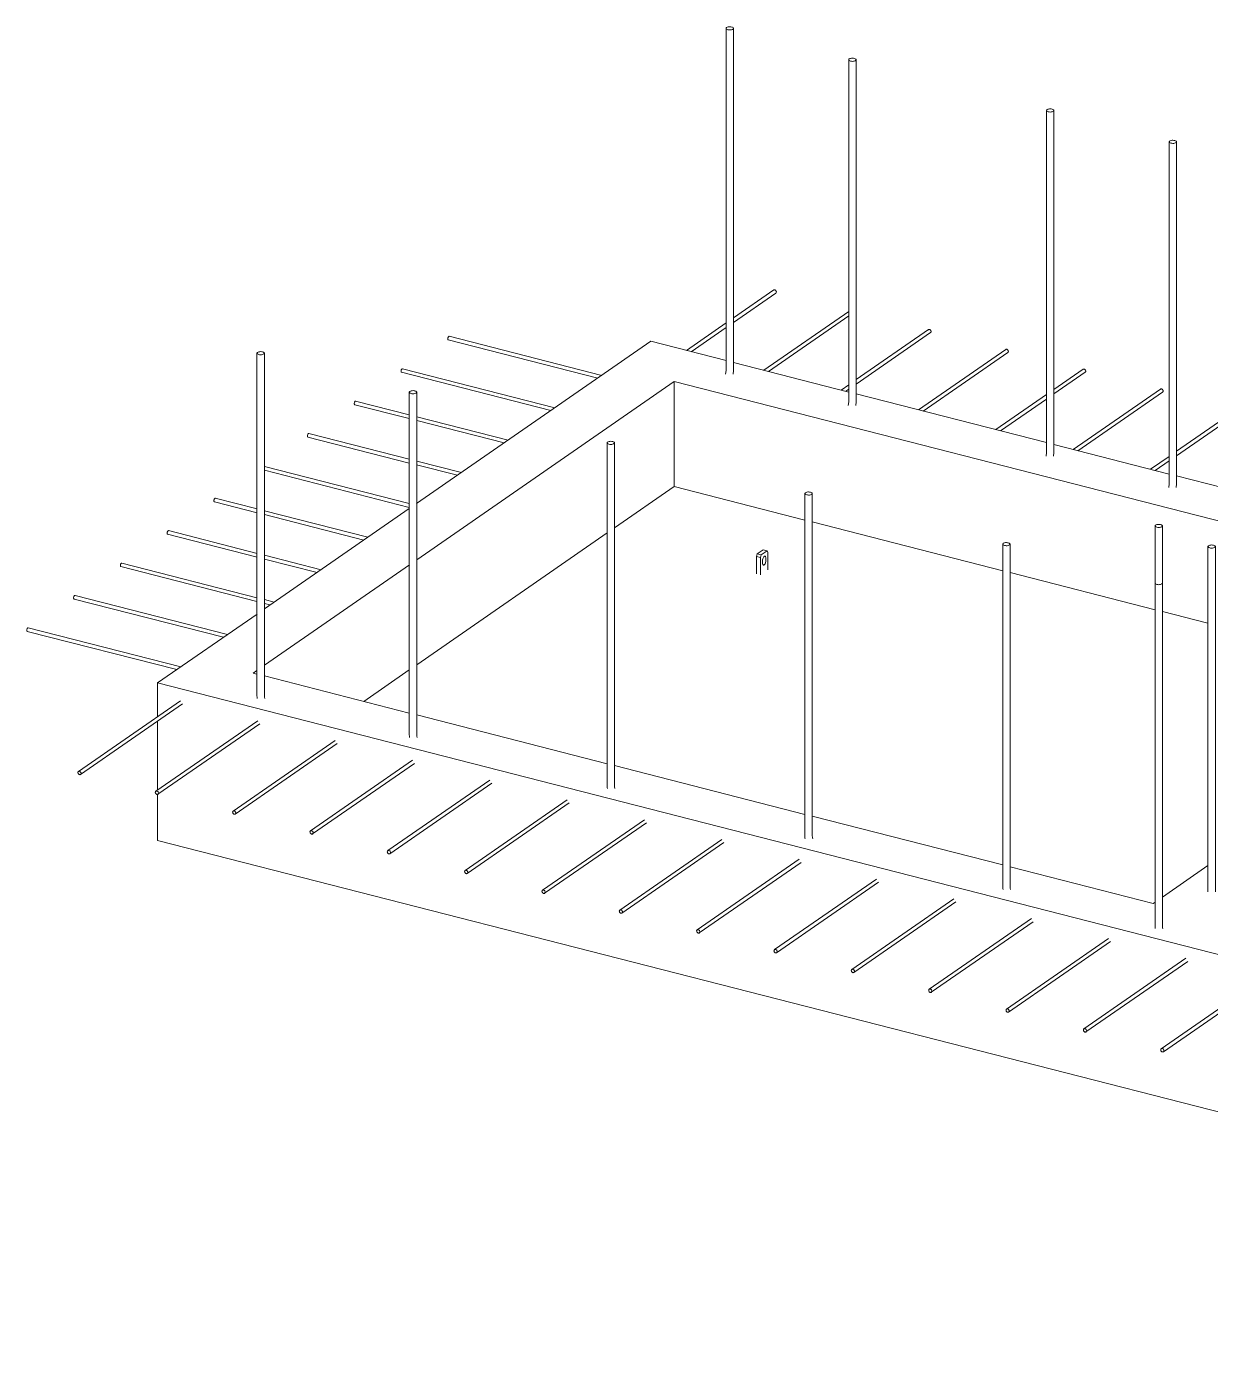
# Model space of a CAD drawing. Header units: millimetres. Extents: x 59546 to 97856, y 2513 to 30499.
# Drawn here: x 91894 to 94450, y 6634 to 9527 of the extents above; entities that cross this region are included whole.
import ezdxf

# ---------------------------------------------------------------- set-up
doc = ezdxf.new("R2010")
doc.units = ezdxf.units.MM
for name, color, linetype, lineweight in [('A-FLOR', 192, 'Continuous', 18), ('A-GENM', 13, 'Continuous', 18), ('S-RBAR', 171, 'Continuous', 18)]:
    doc.layers.add(name, color=color, linetype=linetype, lineweight=lineweight)

# ---------------------------------------------------------------- blocks, each defined once
blk = doc.blocks.new('Rebar Bar - Part 1871424790-431004-3D Ortho')
at = {"layer": 'S-RBAR'}
for p, q in [((-72459.7, 8072), (-72679.7, 7919.7)), ((-72675.2, 7913.2), (-72454.8, 8065.7))]:
    blk.add_line(p, q, dxfattribs=at)
for points in [[(-72674.1, 7915.6, 0), (-72674.2, 7916.5, 0), (-72674.5, 7917.5, 0), (-72675.1, 7918.4, 0), (-72675.8, 7919.2, 0), (-72676.6, 7919.7, 0), (-72677.5, 7920.1, 0), (-72678.4, 7920.2, 0), (-72679.2, 7920, 0), (-72679.9, 7919.6, 0), (-72680.4, 7919, 0), (-72680.8, 7918.2, 0), (-72680.9, 7917.3, 0)], [(-72680.9, 7917.3, 0), (-72680.8, 7916.4, 0), (-72680.4, 7915.4, 0), (-72679.9, 7914.5, 0), (-72679.2, 7913.7, 0), (-72678.4, 7913.2, 0), (-72677.5, 7912.8, 0), (-72676.6, 7912.7, 0), (-72675.8, 7912.9, 0), (-72675.1, 7913.3, 0), (-72674.5, 7913.9, 0), (-72674.2, 7914.7, 0), (-72674.1, 7915.6, 0)]]:
    blk.add_polyline3d(points, dxfattribs=at)
blk = doc.blocks.new('Rebar Bar - Part 1871424790-V1-3D Ortho')
at = {"layer": 'S-RBAR'}
for p, q in [((-72292.7, 8029.3), (-72512.7, 7877)), ((-72508.2, 7870.4), (-72288.1, 8022.7))]:
    blk.add_line(p, q, dxfattribs=at)
for points in [[(-72507, 7872.8, 0), (-72507.1, 7873.8, 0), (-72507.5, 7874.8, 0), (-72508, 7875.6, 0), (-72508.7, 7876.4, 0), (-72509.6, 7877, 0), (-72510.4, 7877.3, 0), (-72511.3, 7877.4, 0), (-72512.1, 7877.3, 0), (-72512.9, 7876.9, 0), (-72513.4, 7876.3, 0), (-72513.7, 7875.5, 0), (-72513.9, 7874.6, 0)], [(-72513.9, 7874.6, 0), (-72513.7, 7873.6, 0), (-72513.4, 7872.6, 0), (-72512.9, 7871.8, 0), (-72512.1, 7871, 0), (-72511.3, 7870.4, 0), (-72510.4, 7870.1, 0), (-72509.6, 7870, 0), (-72508.7, 7870.1, 0), (-72508, 7870.5, 0), (-72507.5, 7871.1, 0), (-72507.1, 7871.9, 0), (-72507, 7872.8, 0)]]:
    blk.add_polyline3d(points, dxfattribs=at)
blk = doc.blocks.new('Rebar Bar - Part 1871424790-V2-3D Ortho')
at = {"layer": 'S-RBAR'}
for p, q in [((-70621.8, 7602.1), (-70842.4, 7449.5)), ((-70837.8, 7442.9), (-70617.7, 7595.2))]:
    blk.add_line(p, q, dxfattribs=at)
for points in [[(-70836.7, 7445.3, 0), (-70836.8, 7446.3, 0), (-70837.1, 7447.3, 0), (-70837.7, 7448.1, 0), (-70838.4, 7448.9, 0), (-70839.2, 7449.5, 0), (-70840.1, 7449.8, 0), (-70841, 7449.9, 0), (-70841.8, 7449.8, 0), (-70842.5, 7449.4, 0), (-70843, 7448.8, 0), (-70843.4, 7448, 0), (-70843.5, 7447.1, 0)], [(-70843.5, 7447.1, 0), (-70843.4, 7446.1, 0), (-70843, 7445.1, 0), (-70842.5, 7444.3, 0), (-70841.8, 7443.5, 0), (-70841, 7442.9, 0), (-70840.1, 7442.6, 0), (-70839.2, 7442.5, 0), (-70838.4, 7442.6, 0), (-70837.7, 7443, 0), (-70837.1, 7443.6, 0), (-70836.8, 7444.4, 0), (-70836.7, 7445.3, 0)]]:
    blk.add_polyline3d(points, dxfattribs=at)
blk = doc.blocks.new('Rebar Bar - Part 1871424790-V3-3D Ortho')
at = {"layer": 'S-RBAR'}
for p, q in [((-70121.2, 7473.5), (-70341.2, 7321.2)), ((-70336.7, 7314.7), (-70116.6, 7467))]:
    blk.add_line(p, q, dxfattribs=at)
for points in [[(-70341.4, 7321.1, 0), (-70341.9, 7320.5, 0), (-70342.3, 7319.7, 0), (-70342.4, 7318.8, 0)], [(-70335.6, 7317.1, 0), (-70335.7, 7318, 0), (-70336, 7319, 0), (-70336.6, 7319.9, 0), (-70337.3, 7320.7, 0), (-70338.1, 7321.2, 0), (-70339, 7321.6, 0), (-70339.9, 7321.7, 0), (-70340.7, 7321.5, 0), (-70341.4, 7321.1, 0)], [(-70342.4, 7318.8, 0), (-70342.3, 7317.9, 0), (-70341.9, 7316.9, 0), (-70341.4, 7316, 0), (-70340.7, 7315.2, 0), (-70339.9, 7314.7, 0), (-70339, 7314.3, 0), (-70338.1, 7314.2, 0), (-70337.3, 7314.4, 0), (-70336.6, 7314.8, 0), (-70336, 7315.4, 0), (-70335.7, 7316.2, 0), (-70335.6, 7317.1, 0)]]:
    blk.add_polyline3d(points, dxfattribs=at)
blk = doc.blocks.new('Rebar Bar - Part 3635738315-431004-3D Ortho')
at = {"layer": 'S-RBAR'}
for p, q in [((-70240.4, 8405.2), (-70240.4, 7659.7)), ((-70224.4, 7659.7), (-70224.4, 8405.2))]:
    blk.add_line(p, q, dxfattribs=at)
for points in [[(-70228.3, 8408.1, 0), (-70230.2, 8408.5, 0), (-70232.2, 8408.6, 0), (-70234.3, 8408.5, 0), (-70236.2, 8408.2, 0), (-70237.9, 8407.7, 0), (-70239.2, 8407, 0), (-70240.1, 8406.2, 0), (-70240.4, 8405.3, 0), (-70240.2, 8404.4, 0), (-70239.4, 8403.6, 0), (-70238.2, 8402.9, 0), (-70236.6, 8402.3, 0)], [(-70236.6, 8402.3, 0), (-70234.7, 8402, 0), (-70232.6, 8401.9, 0), (-70230.5, 8402, 0), (-70228.6, 8402.3, 0), (-70226.9, 8402.8, 0), (-70225.6, 8403.5, 0), (-70224.7, 8404.3, 0), (-70224.4, 8405.1, 0), (-70224.6, 8406, 0), (-70225.4, 8406.8, 0), (-70226.6, 8407.5, 0), (-70228.3, 8408.1, 0)]]:
    blk.add_polyline3d(points, dxfattribs=at)
blk = doc.blocks.new('Rebar Bar - Part 3681399347-431004-3D Ortho')
at = {"layer": 'S-RBAR'}
for p, q in [((-71965.3, 8738.3), (-71965.3, 8000)), ((-71949.3, 8000), (-71949.3, 8738.3))]:
    blk.add_line(p, q, dxfattribs=at)
for points in [[(-71953.1, 8741.2, 0), (-71955, 8741.6, 0), (-71957.1, 8741.7, 0), (-71959.2, 8741.6, 0), (-71961.1, 8741.3, 0), (-71962.8, 8740.8, 0), (-71964.1, 8740.1, 0), (-71965, 8739.3, 0), (-71965.3, 8738.4, 0), (-71965.1, 8737.5, 0), (-71964.3, 8736.7, 0), (-71963.1, 8736, 0), (-71961.4, 8735.4, 0)], [(-71961.4, 8735.4, 0), (-71959.5, 8735.1, 0), (-71957.5, 8735, 0), (-71955.4, 8735, 0), (-71953.4, 8735.4, 0), (-71951.8, 8735.9, 0), (-71950.4, 8736.6, 0), (-71949.6, 8737.4, 0), (-71949.3, 8738.2, 0), (-71949.5, 8739.1, 0), (-71950.3, 8739.9, 0), (-71951.5, 8740.6, 0), (-71953.1, 8741.2, 0)]]:
    blk.add_polyline3d(points, dxfattribs=at)
blk = doc.blocks.new('Rebar Bar - Part 878712912-431004-3D Ortho')
at = {"layer": 'S-RBAR'}
for points in [[(-71964.6, 7992.8, 0), (-71965.1, 7994.7, 0), (-71965.3, 8000, 0)], [(-71948.5, 7993, 0), (-71949.1, 7995.9, 0), (-71949.3, 8000, 0)]]:
    blk.add_polyline3d(points, dxfattribs=at)
blk = doc.blocks.new('Rebar Bar - Part 3660531219-V14-3D Ortho')
at = {"layer": 'S-RBAR'}
for p, q in [((-70354.7, 8326.1), (-70354.7, 7580.6)), ((-70338.7, 7580.6), (-70338.7, 8326.1))]:
    blk.add_line(p, q, dxfattribs=at)
for points in [[(-70354.7, 8326.2, 0), (-70354.5, 8325.3, 0), (-70353.7, 8324.5, 0), (-70352.5, 8323.8, 0), (-70350.9, 8323.2, 0)], [(-70350.9, 8323.2, 0), (-70348.9, 8322.9, 0), (-70346.9, 8322.8, 0), (-70344.8, 8322.9, 0), (-70342.9, 8323.2, 0), (-70341.2, 8323.7, 0), (-70339.9, 8324.4, 0), (-70339, 8325.2, 0), (-70338.7, 8326, 0), (-70338.7, 8326.1, 0)]]:
    blk.add_polyline3d(points, dxfattribs=at)
blk = doc.blocks.new('RR spread anchor face based - RR-SA-2_5-150-614724-3D Ortho')
at = {"layer": 'A-GENM'}
for p, q in [((-69916.4, 8051.3), (-69915.1, 8056.7)), ((-69916.4, 8013.8), (-69916.4, 8051.3)), ((-69907.8, 8049.1), (-69916.4, 8051.3)), ((-69915.1, 8056.7), (-69902.1, 8065.7)), ((-69906.5, 8054.6), (-69915.1, 8056.7)), ((-69906.5, 8054.6), (-69907.8, 8049.1)), ((-69907.8, 8049.1), (-69907.8, 8011.6)), ((-69893.5, 8063.6), (-69906.5, 8054.6)), ((-69893.5, 8063.6), (-69902.1, 8065.7)), ((-69896.4, 8047.5), (-69896.4, 8042.1)), ((-69892.2, 8059.9), (-69893.5, 8063.6)), ((-69892.2, 8022.4), (-69892.2, 8059.9)), ((-69903.7, 8037), (-69903.7, 8042.5))]:
    blk.add_line(p, q, dxfattribs=at)
for points in [[(-69903.7, 8042.5, 0), (-69903.5, 8044.2, 0), (-69903.2, 8046, 0), (-69902.6, 8047.7, 0), (-69901.8, 8049.2, 0), (-69901, 8050.5, 0), (-69900, 8051.3, 0), (-69899.1, 8051.8, 0), (-69898.2, 8051.8, 0), (-69897.5, 8051.3, 0), (-69896.9, 8050.4, 0), (-69896.5, 8049.1, 0), (-69896.4, 8047.5, 0)], [(-69896.4, 8042.1, 0), (-69896.5, 8040.3, 0), (-69896.9, 8038.6, 0), (-69897.5, 8036.8, 0), (-69898.2, 8035.3, 0), (-69899.1, 8034.1, 0), (-69900, 8033.2, 0), (-69901, 8032.8, 0), (-69901.8, 8032.8, 0), (-69902.6, 8033.3, 0), (-69903.2, 8034.2, 0), (-69903.5, 8035.5, 0), (-69903.7, 8037, 0)]]:
    blk.add_polyline3d(points, dxfattribs=at)
blk = doc.blocks.new('Rebar Bar - Part 1871424790-V17-3D Ortho')
at = {"layer": 'S-RBAR'}
for p, q in [((-71178.2, 8959), (-71265, 8898.8)), ((-71265, 8889.1), (-71173.6, 8952.4)), ((-71281, 8887.8), (-71366.7, 8828.5)), ((-71356.4, 8825.8), (-71281, 8878))]:
    blk.add_line(p, q, dxfattribs=at)
for points in [[(-71178.3, 8958.8, 0), (-71177.6, 8959.2, 0), (-71176.8, 8959.4, 0), (-71175.9, 8959.3, 0), (-71175, 8958.9, 0), (-71174.2, 8958.4, 0), (-71173.5, 8957.6, 0), (-71172.9, 8956.7, 0), (-71172.6, 8955.8, 0), (-71172.5, 8954.8, 0)], [(-71172.5, 8954.8, 0), (-71172.6, 8953.9, 0), (-71172.9, 8953.1, 0), (-71173.5, 8952.5, 0), (-71173.6, 8952.4, 0)]]:
    blk.add_polyline3d(points, dxfattribs=at)
blk = doc.blocks.new('Rebar Bar - Part 1871424790-V18-3D Ortho')
at = {"layer": 'S-RBAR'}
for p, q in [((-71016.1, 8912.7), (-71199.7, 8785.7)), ((-71189.4, 8783.1), (-71016.1, 8903))]:
    blk.add_line(p, q, dxfattribs=at)
blk = doc.blocks.new('Rebar Bar - Part 1871424790-V19-3D Ortho')
at = {"layer": 'S-RBAR'}
for p, q in [((-70844.1, 8873.5), (-71000.2, 8765.4)), ((-71000.2, 8755.7), (-70839.5, 8866.9)), ((-71016.2, 8754.4), (-71032.6, 8743)), ((-71022.4, 8740.3), (-71016.2, 8744.6))]:
    blk.add_line(p, q, dxfattribs=at)
for points in [[(-70844.2, 8873.3, 0), (-70843.5, 8873.7, 0), (-70842.7, 8873.9, 0), (-70841.8, 8873.8, 0), (-70840.9, 8873.4, 0), (-70840.1, 8872.9, 0), (-70839.4, 8872.1, 0), (-70838.8, 8871.2, 0), (-70838.5, 8870.3, 0), (-70838.4, 8869.3, 0)], [(-70838.4, 8869.3, 0), (-70838.5, 8868.4, 0), (-70838.8, 8867.6, 0), (-70839.4, 8867, 0), (-70839.5, 8866.9, 0)]]:
    blk.add_polyline3d(points, dxfattribs=at)
blk = doc.blocks.new('Rebar Bar - Part 1871424790-V20-3D Ortho')
at = {"layer": 'S-RBAR'}
for p, q in [((-70677, 8830.7), (-70865.6, 8700.2)), ((-70855.3, 8697.6), (-70672.5, 8824.1))]:
    blk.add_line(p, q, dxfattribs=at)
for points in [[(-70677.2, 8830.6, 0), (-70676.5, 8831, 0), (-70675.7, 8831.1, 0), (-70674.8, 8831, 0), (-70673.9, 8830.7, 0), (-70673.1, 8830.1, 0), (-70672.4, 8829.4, 0), (-70671.8, 8828.5, 0), (-70671.5, 8827.5, 0), (-70671.3, 8826.5, 0)], [(-70671.3, 8826.5, 0), (-70671.5, 8825.6, 0), (-70671.8, 8824.8, 0), (-70672.4, 8824.2, 0), (-70672.5, 8824.1, 0)]]:
    blk.add_polyline3d(points, dxfattribs=at)
blk = doc.blocks.new('Rebar Bar - Part 1871424790-V21-3D Ortho')
at = {"layer": 'S-RBAR'}
for p, q in [((-70510, 8788), (-70573, 8744.4)), ((-70573, 8734.7), (-70505.5, 8781.4)), ((-70588.9, 8733.3), (-70698.6, 8657.5)), ((-70688.3, 8654.8), (-70588.9, 8723.6))]:
    blk.add_line(p, q, dxfattribs=at)
for points in [[(-70510.1, 8787.9, 0), (-70509.4, 8788.2, 0), (-70508.6, 8788.4, 0), (-70507.7, 8788.3, 0), (-70506.8, 8787.9, 0), (-70506, 8787.4, 0), (-70505.3, 8786.6, 0), (-70504.8, 8785.7, 0), (-70504.4, 8784.8, 0), (-70504.3, 8783.8, 0)], [(-70504.3, 8783.8, 0), (-70504.4, 8782.9, 0), (-70504.8, 8782.1, 0), (-70505.3, 8781.5, 0), (-70505.5, 8781.4, 0)]]:
    blk.add_polyline3d(points, dxfattribs=at)
blk = doc.blocks.new('Rebar Bar - Part 1871424790-V22-3D Ortho')
at = {"layer": 'S-RBAR'}
for p, q in [((-70175.9, 8702.5), (-70308.1, 8611)), ((-70308.1, 8601.3), (-70171.4, 8695.9)), ((-70324.1, 8599.9), (-70364.5, 8572)), ((-70354.2, 8569.3), (-70324.1, 8590.2))]:
    blk.add_line(p, q, dxfattribs=at)
for points in [[(-70176.1, 8702.4, 0), (-70175.4, 8702.7, 0), (-70174.5, 8702.9, 0), (-70173.7, 8702.8, 0), (-70172.8, 8702.4, 0), (-70172, 8701.9, 0), (-70171.2, 8701.1, 0), (-70170.7, 8700.2, 0), (-70170.4, 8699.3, 0), (-70170.2, 8698.3, 0)], [(-70170.2, 8698.3, 0), (-70170.4, 8697.4, 0), (-70170.7, 8696.6, 0), (-70171.2, 8696, 0), (-70171.4, 8695.9, 0)]]:
    blk.add_polyline3d(points, dxfattribs=at)
blk = doc.blocks.new('Rebar Bar - Part 1871424790-V37-3D Ortho')
at = {"layer": 'S-RBAR'}
for p, q in [((-71549.7, 8774.7), (-71879, 8859)), ((-71881, 8851.2), (-71558.4, 8768.7))]:
    blk.add_line(p, q, dxfattribs=at)
for points in [[(-71882.1, 8853.7, 0), (-71882, 8854.7, 0), (-71881.8, 8855.7, 0), (-71881.5, 8856.7, 0), (-71881.1, 8857.5, 0), (-71880.6, 8858.2, 0), (-71880, 8858.7, 0), (-71879.5, 8859, 0), (-71879, 8859, 0)], [(-71881.1, 8851.3, 0), (-71881.5, 8851.5, 0), (-71881.8, 8852.1, 0), (-71882, 8852.8, 0), (-71882.1, 8853.7, 0)]]:
    blk.add_polyline3d(points, dxfattribs=at)
blk = doc.blocks.new('Rebar Bar - Part 1871424790-V38-3D Ortho')
at = {"layer": 'S-RBAR'}
for p, q in [((-72083.1, 8711.4), (-71965.3, 8681.3)), ((-71965.3, 8689.5), (-72081.1, 8719.1)), ((-71751.8, 8634.9), (-71949.3, 8685.4)), ((-71949.3, 8677.2), (-71760.5, 8628.8))]:
    blk.add_line(p, q, dxfattribs=at)
for points in [[(-72084.2, 8713.8, 0), (-72084.1, 8714.8, 0), (-72083.9, 8715.8, 0), (-72083.6, 8716.8, 0), (-72083.1, 8717.7, 0), (-72082.6, 8718.4, 0), (-72082.1, 8718.9, 0), (-72081.6, 8719.2, 0), (-72081, 8719.1, 0)], [(-72083.1, 8711.4, 0), (-72083.6, 8711.7, 0), (-72083.9, 8712.2, 0), (-72084.1, 8712.9, 0), (-72084.2, 8713.8, 0)]]:
    blk.add_polyline3d(points, dxfattribs=at)
blk = doc.blocks.new('Rebar Bar - Part 1871424790-V39-3D Ortho')
at = {"layer": 'S-RBAR'}
for p, q in [((-72184.1, 8641.5), (-71965.3, 8585.5)), ((-71965.3, 8593.7), (-72182.1, 8649.2)), ((-71949.4, 8581.4), (-71861.5, 8558.9)), ((-71852.8, 8564.9), (-71949.3, 8589.7))]:
    blk.add_line(p, q, dxfattribs=at)
for points in [[(-72185.2, 8643.9, 0), (-72185.1, 8644.9, 0), (-72184.9, 8645.9, 0), (-72184.6, 8646.9, 0), (-72184.2, 8647.8, 0), (-72183.7, 8648.5, 0), (-72183.1, 8649, 0), (-72182.6, 8649.2, 0), (-72182.1, 8649.2, 0)], [(-72184.2, 8641.5, 0), (-72184.6, 8641.8, 0), (-72184.9, 8642.3, 0), (-72185.1, 8643, 0), (-72185.2, 8643.9, 0)]]:
    blk.add_polyline3d(points, dxfattribs=at)
blk = doc.blocks.new('Rebar Bar - Part 1871424790-V40-3D Ortho')
at = {"layer": 'S-RBAR'}
for p, q in [((-71965.3, 8498), (-72278.3, 8578.1)), ((-72278.3, 8569.8), (-71965.3, 8489.7))]:
    blk.add_line(p, q, dxfattribs=at)
blk = doc.blocks.new('Rebar Bar - Part 1871424790-V41-3D Ortho')
at = {"layer": 'S-RBAR'}
for p, q in [((-72294, 8486.3), (-72384.2, 8509.4)), ((-72386.2, 8501.6), (-72294, 8478)), ((-72054.8, 8425.1), (-72278.2, 8482.3)), ((-72278.2, 8474), (-72063.6, 8419.1))]:
    blk.add_line(p, q, dxfattribs=at)
for points in [[(-72387.3, 8504.1, 0), (-72387.2, 8505.1, 0), (-72387, 8506.1, 0), (-72386.6, 8507.1, 0), (-72386.2, 8507.9, 0), (-72385.7, 8508.6, 0), (-72385.2, 8509.1, 0), (-72384.6, 8509.4, 0), (-72384.1, 8509.4, 0)], [(-72386.2, 8501.7, 0), (-72386.6, 8501.9, 0), (-72387, 8502.5, 0), (-72387.2, 8503.2, 0), (-72387.3, 8504.1, 0)]]:
    blk.add_polyline3d(points, dxfattribs=at)
blk = doc.blocks.new('Rebar Bar - Part 1871424790-V42-3D Ortho')
at = {"layer": 'S-RBAR'}
for p, q in [((-72487.2, 8431.7), (-72294, 8382.3)), ((-72294, 8390.5), (-72485.2, 8439.5)), ((-72155.9, 8355.2), (-72278.2, 8386.5)), ((-72278.2, 8378.2), (-72164.6, 8349.2))]:
    blk.add_line(p, q, dxfattribs=at)
for points in [[(-72488.3, 8434.2, 0), (-72488.2, 8435.1, 0), (-72488, 8436.2, 0), (-72487.7, 8437.1, 0), (-72487.2, 8438, 0), (-72486.7, 8438.7, 0), (-72486.2, 8439.2, 0), (-72485.7, 8439.5, 0), (-72485.2, 8439.5, 0)], [(-72487.2, 8431.7, 0), (-72487.7, 8432, 0), (-72488, 8432.5, 0), (-72488.2, 8433.3, 0), (-72488.3, 8434.2, 0)]]:
    blk.add_polyline3d(points, dxfattribs=at)
blk = doc.blocks.new('Rebar Bar - Part 1871424790-V43-3D Ortho')
at = {"layer": 'S-RBAR'}
for p, q in [((-72294.2, 8294.8), (-72586.2, 8369.5)), ((-72588.2, 8361.8), (-72294.2, 8286.5)), ((-72257.4, 8285.4), (-72278.2, 8290.7)), ((-72278.2, 8282.5), (-72265.6, 8279.2))]:
    blk.add_line(p, q, dxfattribs=at)
for points in [[(-72589.3, 8364.2, 0), (-72589.2, 8365.2, 0), (-72589, 8366.2, 0), (-72588.7, 8367.2, 0), (-72588.3, 8368.1, 0), (-72587.8, 8368.8, 0), (-72587.2, 8369.3, 0), (-72586.7, 8369.5, 0), (-72586.2, 8369.5, 0)], [(-72588.3, 8361.8, 0), (-72588.7, 8362.1, 0), (-72589, 8362.6, 0), (-72589.2, 8363.3, 0), (-72589.3, 8364.2, 0)]]:
    blk.add_polyline3d(points, dxfattribs=at)
blk = doc.blocks.new('Rebar Bar - Part 3681399347-V44-3D Ortho')
at = {"layer": 'S-RBAR'}
for p, q in [((-72294.2, 8822.5), (-72294.2, 8084.2)), ((-72278.2, 8084.2), (-72278.2, 8822.5))]:
    blk.add_line(p, q, dxfattribs=at)
for points in [[(-72282.1, 8825.4, 0), (-72284, 8825.7, 0), (-72286.1, 8825.9, 0), (-72288.1, 8825.8, 0), (-72290.1, 8825.5, 0), (-72291.8, 8824.9, 0), (-72293.1, 8824.3, 0), (-72293.9, 8823.5, 0), (-72294.2, 8822.6, 0), (-72294, 8821.7, 0), (-72293.3, 8820.9, 0), (-72292, 8820.2, 0), (-72290.4, 8819.6, 0)], [(-72290.4, 8819.6, 0), (-72288.5, 8819.3, 0), (-72286.4, 8819.1, 0), (-72284.3, 8819.2, 0), (-72282.4, 8819.6, 0), (-72280.7, 8820.1, 0), (-72279.4, 8820.8, 0), (-72278.6, 8821.6, 0), (-72278.2, 8822.4, 0), (-72278.5, 8823.3, 0), (-72279.2, 8824.1, 0), (-72280.4, 8824.8, 0), (-72282.1, 8825.4, 0)]]:
    blk.add_polyline3d(points, dxfattribs=at)
blk = doc.blocks.new('Rebar Bar - Part 878712912-V45-3D Ortho')
at = {"layer": 'S-RBAR'}
for points in [[(-71537.4, 7883.2, 0), (-71537.9, 7885.3, 0), (-71538.1, 7890.7, 0)], [(-71521.2, 7883.2, 0), (-71521.9, 7886.5, 0), (-71522.1, 7890.7, 0)]]:
    blk.add_polyline3d(points, dxfattribs=at)
blk = doc.blocks.new('Rebar Bar - Part 650701189-431004-3D Ortho')
at = {"layer": 'S-RBAR'}
for p, q in [((-70354.7, 8449.7), (-70354.7, 7587.8)), ((-70338.7, 7587.8), (-70338.7, 8449.7))]:
    blk.add_line(p, q, dxfattribs=at)
for points in [[(-70342.5, 8452.6, 0), (-70344.5, 8452.9, 0), (-70346.5, 8453.1, 0), (-70348.6, 8453, 0), (-70350.5, 8452.6, 0), (-70352.2, 8452.1, 0), (-70353.5, 8451.4, 0), (-70354.4, 8450.6, 0), (-70354.7, 8449.8, 0), (-70354.5, 8448.9, 0), (-70353.7, 8448.1, 0), (-70352.5, 8447.4, 0), (-70350.9, 8446.8, 0)], [(-70350.9, 8446.8, 0), (-70348.9, 8446.5, 0), (-70346.9, 8446.3, 0), (-70344.8, 8446.4, 0), (-70342.9, 8446.7, 0), (-70341.2, 8447.3, 0), (-70339.9, 8447.9, 0), (-70339, 8448.7, 0), (-70338.7, 8449.6, 0), (-70338.9, 8450.5, 0), (-70339.7, 8451.3, 0), (-70340.9, 8452, 0), (-70342.5, 8452.6, 0)]]:
    blk.add_polyline3d(points, dxfattribs=at)
blk = doc.blocks.new('Rebar Bar - Part 878712912-V46-3D Ortho')
at = {"layer": 'S-RBAR'}
for points in [[(-70354.1, 7580.6, 0), (-70354.5, 7582.5, 0), (-70354.7, 7587.8, 0)], [(-70337.9, 7580.8, 0), (-70338.5, 7583.7, 0), (-70338.7, 7587.8, 0)]]:
    blk.add_polyline3d(points, dxfattribs=at)
blk = doc.blocks.new('Rebar Bar - Part 878712912-V50-3D Ortho')
at = {"layer": 'S-RBAR'}
for p, q in [((-67688.2, 7865.9), (-67689.2, 7857.9)), ((-67672.2, 7865.9), (-67673.1, 7858))]:
    blk.add_line(p, q, dxfattribs=at)

msp = doc.modelspace()

# ---------------------------------------------------------------- linework, layer by layer
at = {"layer": 'A-FLOR'}
for p, q in [((93241.82433, 8848.1426), (92736.01844, 8498.08718)), ((93404.3701, 8806.54217), (93241.82433, 8848.1426)), ((93669.24012, 8738.75384), (93420.35953, 8802.44999)), ((92736.12229, 8376.65995), (93292.04965, 8761.40317)), ((93292.04965, 8761.40317), (94577.49364, 8432.41874)), ((93292.04965, 8761.40317), (93292.04965, 8534.62175)), ((94096.44982, 8629.41781), (93685.22954, 8734.66165)), ((94361.31984, 8561.62947), (94112.43924, 8625.32563)), ((94837.28561, 8439.81528), (94377.30926, 8557.53729)), ((93292.04965, 8534.62175), (93163.25267, 8445.48463)), ((93574.54584, 8462.32234), (93292.04965, 8534.62175)), ((92720.12644, 8487.08873), (92407.17082, 8270.50008)), ((94001.75555, 8352.98631), (93590.51517, 8458.2353)), ((93147.33614, 8434.46921), (92736.12229, 8149.87853)), ((92407.17082, 8149.00098), (92720.35183, 8365.74561)), ((94330.70702, 8268.79757), (94017.72487, 8348.89927)), ((92391.22851, 8259.46681), (92176.67724, 8110.98132)), ((94444.99973, 8239.54657), (94346.68288, 8264.70886)), ((92382.77774, 8132.11914), (92391.19137, 8137.942)), ((92391.18893, 8129.96646), (92382.77774, 8132.11914)), ((92720.16884, 8138.83756), (92621.99732, 8070.89554)), ((92176.67724, 8110.98132), (96482.95103, 7008.87417)), ((92176.67724, 8037.99273), (92176.67724, 8110.98132)), ((92720.1404, 8045.77772), (92407.17082, 8125.87621)), ((92176.67724, 7884.19991), (92176.67724, 8028.46502)), ((93147.3501, 7936.4417), (92736.12229, 8041.68747)), ((93574.5598, 7827.10567), (93163.332, 7932.35144)), ((92176.67724, 7879.63677), (92176.67724, 7884.19991)), ((92176.67724, 7770.8092), (92176.67724, 7870.62987)), ((94001.76951, 7717.76964), (93590.5417, 7823.01541)), ((96619.65814, 6633.71453), (92176.67724, 7770.8092)), ((94326.58188, 7634.64022), (94017.7514, 7713.67939)), ((94445.06675, 7716.64059), (94346.70287, 7648.56545)), ((94330.72, 7637.50411), (94326.58188, 7634.64022))]:
    msp.add_line(p, q, dxfattribs=at)

# ---------------------------------------------------------------- block references
at = {"layer": 'A-GENM'}
msp.add_blockref('RR spread anchor face based - RR-SA-2_5-150-614724-3D Ortho', (163386.688, 332.38152), dxfattribs=at)
at = {"layer": 'S-RBAR'}
for name, p in [('Rebar Bar - Part 3681399347-V44-3D Ortho', (165698.5942, 701.2022)), ('Rebar Bar - Part 3681399347-V44-3D Ortho', (165963.46421, 633.41386)), ('Rebar Bar - Part 3681399347-V44-3D Ortho', (166390.67392, 524.07784)), ('Rebar Bar - Part 3681399347-V44-3D Ortho', (166655.54393, 456.2895)), ('Rebar Bar - Part 1871424790-V17-3D Ortho', (164685.4055, 0)), ('Rebar Bar - Part 1871424790-V18-3D Ortho', (164685.4055, 0)), ('Rebar Bar - Part 1871424790-V37-3D Ortho', (164685.4055, 0)), ('Rebar Bar - Part 1871424790-V19-3D Ortho', (164685.4055, 0)), ('Rebar Bar - Part 3681399347-V44-3D Ortho', (164685.4055, 0)), ('Rebar Bar - Part 1871424790-V20-3D Ortho', (164685.4055, 0)), ('Rebar Bar - Part 1871424790-V37-3D Ortho', (164584.37528, -69.92045)), ('Rebar Bar - Part 878712912-V50-3D Ortho', (161092.5719, 919.51598)), ('Rebar Bar - Part 1871424790-V21-3D Ortho', (164685.4055, 0)), ('Rebar Bar - Part 3681399347-431004-3D Ortho', (164685.4055, 0)), ('Rebar Bar - Part 1871424790-V20-3D Ortho', (165019.47684, -85.49907)), ('Rebar Bar - Part 1871424790-V38-3D Ortho', (164685.4055, 0)), ('Rebar Bar - Part 878712912-V50-3D Ortho', (161357.44192, 851.72765)), ('Rebar Bar - Part 1871424790-V22-3D Ortho', (164685.4055, 0)), ('Rebar Bar - Part 1871424790-V39-3D Ortho', (164685.4055, 0)), ('Rebar Bar - Part 3681399347-V44-3D Ortho', (165441.56667, -193.52477)), ('Rebar Bar - Part 878712912-V50-3D Ortho', (161784.65162, 742.39162)), ('Rebar Bar - Part 1871424790-V40-3D Ortho', (164685.4055, 0)), ('Rebar Bar - Part 878712912-V50-3D Ortho', (162049.52163, 674.60328)), ('Rebar Bar - Part 1871424790-V41-3D Ortho', (164685.4055, 0)), ('Rebar Bar - Part 3681399347-V44-3D Ortho', (165868.77637, -302.86079)), ('Rebar Bar - Part 650701189-431004-3D Ortho', (164685.4055, 0)), ('Rebar Bar - Part 1871424790-V42-3D Ortho', (164685.4055, 0)), ('Rebar Bar - Part 3681399347-V44-3D Ortho', (166295.98607, -412.19682)), ('Rebar Bar - Part 3635738315-431004-3D Ortho', (164685.4055, 0)), ('Rebar Bar - Part 1871424790-V43-3D Ortho', (164685.4055, 0)), ('Rebar Bar - Part 3660531219-V14-3D Ortho', (164685.4055, 0)), ('Rebar Bar - Part 1871424790-V37-3D Ortho', (163877.1638, -559.36358)), ('Rebar Bar - Part 1871424790-V37-3D Ortho', (163776.13358, -629.28402)), ('Rebar Bar - Part 878712912-431004-3D Ortho', (164356.45403, 84.18874)), ('Rebar Bar - Part 1871424790-431004-3D Ortho', (164685.4055, 0)), ('Rebar Bar - Part 1871424790-V1-3D Ortho', (164685.4055, 0)), ('Rebar Bar - Part 1871424790-V1-3D Ortho', (164852.44117, -42.74954)), ('Rebar Bar - Part 878712912-431004-3D Ortho', (164685.4055, 0)), ('Rebar Bar - Part 1871424790-V1-3D Ortho', (165019.47684, -85.49907)), ('Rebar Bar - Part 1871424790-V1-3D Ortho', (165186.51251, -128.24861)), ('Rebar Bar - Part 878712912-V45-3D Ortho', (164685.4055, 0)), ('Rebar Bar - Part 1871424790-V1-3D Ortho', (165353.54819, -170.99815)), ('Rebar Bar - Part 1871424790-V1-3D Ortho', (165520.58386, -213.74768)), ('Rebar Bar - Part 1871424790-V1-3D Ortho', (165687.61953, -256.49722)), ('Rebar Bar - Part 878712912-431004-3D Ortho', (165539.8249, -218.67205)), ('Rebar Bar - Part 1871424790-V1-3D Ortho', (165854.6552, -299.24675)), ('Rebar Bar - Part 1871424790-V1-3D Ortho', (166021.69088, -341.99629)), ('Rebar Bar - Part 878712912-431004-3D Ortho', (165967.0346, -328.00808)), ('Rebar Bar - Part 1871424790-V1-3D Ortho', (166188.72655, -384.74583)), ('Rebar Bar - Part 1871424790-V2-3D Ortho', (164685.4055, 0)), ('Rebar Bar - Part 878712912-V46-3D Ortho', (164685.4055, 0)), ('Rebar Bar - Part 1871424790-V1-3D Ortho', (166522.79789, -470.2449)), ('Rebar Bar - Part 1871424790-V1-3D Ortho', (166689.83356, -512.99444)), ('Rebar Bar - Part 1871424790-V3-3D Ortho', (164685.4055, 0))]:
    msp.add_blockref(name, p, dxfattribs=at)

doc.saveas('drawing.dxf')
